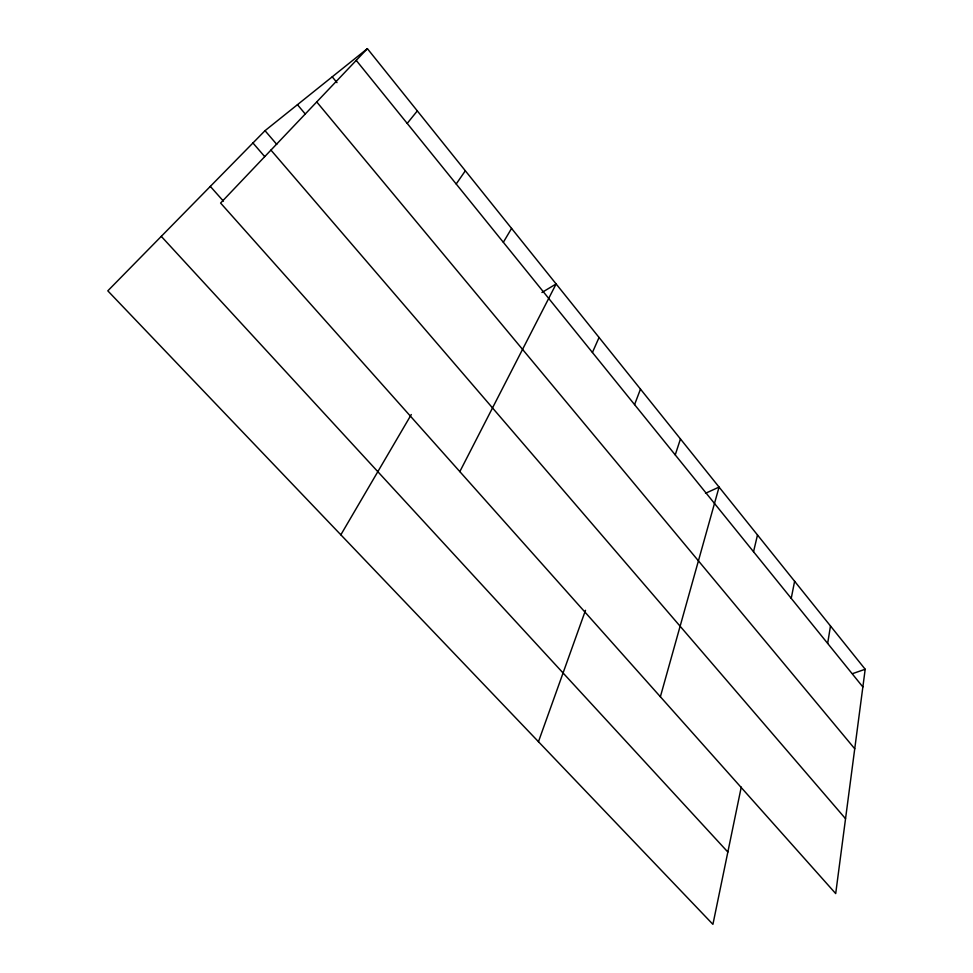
<?xml version="1.0" encoding="UTF-8"?>
<svg xmlns="http://www.w3.org/2000/svg" width="973" height="973" viewBox="0 0 973 973"><rect width="100%" height="100%" fill="white"/><g stroke="black" fill="none" stroke-linecap="round" stroke-linejoin="round"><path stroke-width="1.46" d="M865.192 669.254L835.698 893.579L220.603 203.053L367.38 48.65L865.192 669.254L852.53 673.644M827.658 643.408L830.492 625.992M791.231 598.359L794.613 581.27M741.256 787.084L712.917 924.35L107.808 290.842L265.021 130.674L367.38 48.65M753.54 551.74L757.493 534.992M660.375 696.753L719.071 487.084L705.522 493.287M675.238 454.902L680.455 438.945M538.458 741.706L585.503 610.302M634.578 404.61L640.477 389.115M592.423 352.481L599.064 337.473M459.828 471.613L556.13 283.946L541.925 292.496M340.842 534.809L411.287 414.547M503.333 242.289L511.579 228.424M456.191 183.994L465.349 170.774M407.201 123.401L417.32 110.898M161.287 236.366L727.853 852.044M210.314 186.402L223.413 201.131M252.944 142.982L264.68 156.58M270.944 150.097L845.537 818.707M265.021 130.674L276.77 144.393M297.446 104.683L305.181 113.902M316.736 101.934L854.732 748.772M332.231 76.818L336.999 82.644M356.24 60.375L862.856 686.95"/></g></svg>
